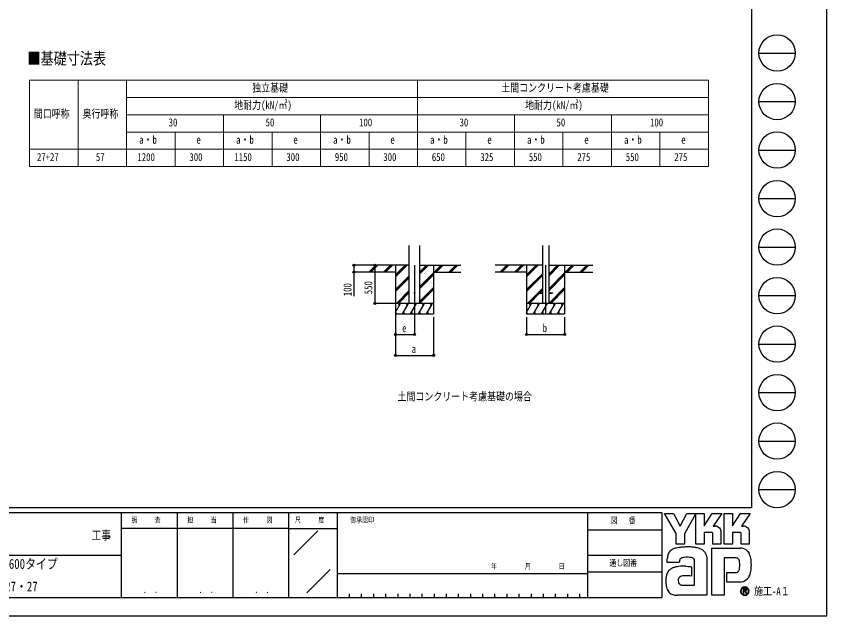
# Model space of a CAD drawing. Units: millimetres, scale not verified. Extents: x -14718 to 14718, y -10395 to 10395.
# Drawn here: x 3015 to 14718, y -10395 to -1743 of the extents above; entities that cross this region are included whole.
import ezdxf
from ezdxf.enums import TextEntityAlignment as Align

# ---------------------------------------------------------------- set-up
doc = ezdxf.new("R2010")
doc.units = ezdxf.units.MM
doc.header["$LTSCALE"] = 50
doc.layers.add('0-1_TABLE1', color=7, linetype='Continuous', lineweight=18)
for name, color, linetype in [('0-2_USER1', 3, 'Continuous'), ('0-3_YKK_12', 2, 'Continuous'), ('0-4_YKK_13', 4, 'Continuous'), ('0-5_YKK_A1', 4, 'Continuous'), ('0-6_YKK_D', 6, 'Continuous'), ('0-7_YKK_ZWAK', 7, 'Continuous')]:
    doc.layers.add(name, color=color, linetype=linetype)
doc.styles.add('ＭＳ ゴシック', font='')
doc.styles.get('ＭＳ ゴシック').set_extended_font_data('MS Gothic')

msp = doc.modelspace()

# ---------------------------------------------------------------- linework, layer by layer
at = {"layer": '0-1_TABLE1'}
for p, q in [((3208.57, -2664.22), (13008.57, -2664.22)), ((3208.57, -2664.22), (3208.57, -3914.22)), ((3908.57, -2664.22), (3908.57, -3914.22)), ((4608.57, -2664.22), (4608.57, -3914.22)), ((8808.57, -2664.22), (8808.57, -3914.22)), ((4608.57, -2914.22), (13008.57, -2914.22)), ((4608.57, -3164.22), (13008.57, -3164.22)), ((6008.57, -3164.22), (6008.57, -3914.22)), ((7408.57, -3164.22), (7408.57, -3914.22)), ((10208.57, -3164.22), (10208.57, -3914.22)), ((11608.57, -3164.22), (11608.57, -3914.22)), ((4608.57, -3414.22), (13008.57, -3414.22)), ((9508.57, -3414.22), (9508.57, -3914.22)), ((10908.57, -3414.22), (10908.57, -3914.22)), ((12308.57, -3414.22), (12308.57, -3914.22)), ((3208.57, -3664.22), (13008.57, -3664.22)), ((3208.57, -3914.22), (13008.57, -3914.22))]:
    msp.add_line(p, q, dxfattribs=at)
for points in [[(13008.57, -2664.22), (13008.57, -3414.22), (13008.57, -3914.22)], [(5308.57, -3414.22), (5308.57, -3664.22), (5308.57, -3914.22)], [(6708.57, -3414.22), (6708.57, -3664.22), (6708.57, -3914.22)], [(8108.57, -3414.22), (8108.57, -3664.22), (8108.57, -3914.22)]]:
    msp.add_lwpolyline(points, dxfattribs=at)
at = {"layer": '0-3_YKK_12'}
for p, q in [((8766.57, -5335), (8766.57, -6040)), ((10657.57, -5335), (10657.57, -6040))]:
    msp.add_line(p, q, dxfattribs=at)
at = {"layer": '0-4_YKK_13'}
for p, q in [((10557.57, -5733), (10557.57, -5742)), ((10557.57, -5733), (10612.37, -5733)), ((10702.77, -5733), (10757.57, -5733)), ((10757.57, -5733), (10757.57, -5742)), ((10557.57, -5742), (10612.37, -5742)), ((10702.77, -5742), (10757.57, -5742))]:
    msp.add_line(p, q, dxfattribs=at)
msp.add_circle((8766.57, -5737.5), 5, dxfattribs=at)
at = {"layer": '0-5_YKK_A1'}
for p, q in [((8688.82, -5887.5), (8688.82, -5052.15)), ((8844.32, -5887.5), (8844.32, -5052.15)), ((10612.37, -5052.15), (10612.37, -5887.5)), ((10702.77, -5052.15), (10702.77, -5887.5)), ((8688.82, -5337.5), (8040.62, -5337.5)), ((8107.3, -5436.1), (8205.9, -5337.5)), ((8120.04, -5437.5), (8220.04, -5337.5)), ((8134.19, -5437.5), (8234.19, -5337.5)), ((8319.44, -5436.1), (8418.03, -5337.5)), ((8332.18, -5437.5), (8432.18, -5337.5)), ((8346.32, -5437.5), (8446.32, -5337.5)), ((8491.57, -5337.5), (8491.57, -6037.5)), ((8491.57, -5504.38), (8658.45, -5337.5)), ((8491.57, -5490.24), (8644.31, -5337.5)), ((8491.57, -5476.1), (8630.17, -5337.5)), ((8844.32, -5337.5), (9432.19, -5337.5)), ((8844.32, -5460), (8966.82, -5337.5)), ((8844.32, -5445.86), (8952.68, -5337.5)), ((8844.32, -5431.71), (8938.53, -5337.5)), ((9041.57, -5337.5), (9041.57, -6037.5)), ((9050.67, -5437.5), (9150.67, -5337.5)), ((9064.81, -5437.5), (9164.81, -5337.5)), ((9078.95, -5437.5), (9178.95, -5337.5)), ((9262.8, -5437.5), (9362.8, -5337.5)), ((9276.94, -5437.5), (9376.94, -5337.5)), ((9291.08, -5437.5), (9391.08, -5337.5)), ((10612.37, -5337.5), (9931.62, -5337.5)), ((9998.3, -5436.1), (10096.9, -5337.5)), ((10011.04, -5437.5), (10111.04, -5337.5)), ((10025.19, -5437.5), (10125.19, -5337.5)), ((10210.44, -5436.1), (10309.03, -5337.5)), ((10223.18, -5437.5), (10323.18, -5337.5)), ((10237.32, -5437.5), (10337.32, -5337.5)), ((10382.57, -5337.5), (10382.57, -6037.5)), ((10382.57, -5504.38), (10549.45, -5337.5)), ((10382.57, -5490.24), (10535.31, -5337.5)), ((10382.57, -5476.1), (10521.17, -5337.5)), ((10702.77, -5492.55), (10857.82, -5337.5)), ((10702.77, -5478.41), (10843.68, -5337.5)), ((10702.77, -5464.26), (10829.53, -5337.5)), ((10702.77, -5337.5), (11340.78, -5337.5)), ((10932.57, -5337.5), (10932.57, -6037.5)), ((10941.67, -5437.5), (11041.67, -5337.5)), ((10955.81, -5437.5), (11055.81, -5337.5)), ((10969.95, -5437.5), (11069.95, -5337.5)), ((11153.8, -5437.5), (11253.8, -5337.5)), ((11167.94, -5437.5), (11267.94, -5337.5)), ((11182.08, -5437.5), (11282.08, -5337.5)), ((8491.57, -5437.5), (8040.62, -5437.5)), ((8491.57, -5688.23), (8688.82, -5490.98)), ((8844.32, -5643.84), (9041.57, -5446.6)), ((8844.32, -5657.99), (9041.57, -5460.74)), ((8844.32, -5672.13), (9041.57, -5474.88)), ((9041.57, -5437.5), (9432.19, -5437.5)), ((10382.57, -5437.5), (9931.62, -5437.5)), ((10382.57, -5688.23), (10612.37, -5458.43)), ((10382.57, -5702.37), (10612.37, -5472.57)), ((10382.57, -5716.51), (10612.37, -5486.71)), ((10702.77, -5676.39), (10932.57, -5446.6)), ((10702.77, -5690.54), (10932.57, -5460.74)), ((10702.77, -5704.68), (10932.57, -5474.88)), ((10932.57, -5437.5), (11340.78, -5437.5)), ((8491.57, -5702.37), (8688.82, -5505.12)), ((8491.57, -5716.51), (8688.82, -5519.26)), ((8504.43, -5887.5), (8688.82, -5703.11)), ((8518.57, -5887.5), (8688.82, -5717.25)), ((8532.71, -5887.5), (8688.82, -5731.39)), ((8844.32, -5855.97), (9041.57, -5658.73)), ((8844.32, -5870.12), (9041.57, -5672.87)), ((8844.32, -5884.26), (9041.57, -5687.01)), ((10395.43, -5887.5), (10612.37, -5670.56)), ((10564.07, -5733), (10612.37, -5684.7)), ((10578.21, -5733), (10612.37, -5698.84)), ((10703.79, -5887.5), (10932.57, -5658.73)), ((10717.94, -5887.5), (10932.57, -5672.87)), ((10732.08, -5887.5), (10932.57, -5687.01)), ((10409.57, -5887.5), (10557.57, -5739.5)), ((10423.71, -5887.5), (10569.21, -5742)), ((9041.57, -5887.5), (8491.57, -5887.5)), ((8491.57, -6012.95), (8564, -5887.5)), ((8549, -5913.48), (8534, -5887.5)), ((8592.87, -6037.5), (8679.47, -5887.5)), ((8664.47, -5913.48), (8649.47, -5887.5)), ((8708.34, -6037.5), (8794.94, -5887.5)), ((8779.94, -5913.48), (8764.94, -5887.5)), ((8823.81, -6037.5), (8910.41, -5887.5)), ((8895.41, -5913.48), (8880.41, -5887.5)), ((8939.28, -6037.5), (9025.88, -5887.5)), ((9010.88, -5913.48), (8995.88, -5887.5)), ((10932.57, -5887.5), (10382.57, -5887.5)), ((10382.57, -6012.95), (10455, -5887.5)), ((10440, -5913.48), (10425, -5887.5)), ((10483.87, -6037.5), (10570.47, -5887.5)), ((10555.47, -5913.48), (10540.47, -5887.5)), ((10599.34, -6037.5), (10685.94, -5887.5)), ((10670.94, -5913.48), (10655.94, -5887.5)), ((10714.81, -6037.5), (10801.41, -5887.5)), ((10786.41, -5913.48), (10771.41, -5887.5)), ((10830.28, -6037.5), (10916.88, -5887.5)), ((10901.88, -5913.48), (10886.88, -5887.5)), ((8491.57, -6037.5), (9041.57, -6037.5)), ((8492.39, -6011.52), (8507.39, -6037.5)), ((8607.86, -6011.52), (8622.86, -6037.5)), ((8723.33, -6011.52), (8738.33, -6037.5)), ((8838.81, -6011.52), (8853.81, -6037.5)), ((8954.27, -6011.52), (8969.27, -6037.5)), ((10382.57, -6037.5), (10932.57, -6037.5)), ((10383.39, -6011.52), (10398.39, -6037.5)), ((10498.86, -6011.52), (10513.86, -6037.5)), ((10614.33, -6011.52), (10629.33, -6037.5)), ((10729.81, -6011.52), (10744.81, -6037.5)), ((10845.27, -6011.52), (10860.27, -6037.5))]:
    msp.add_line(p, q, dxfattribs=at)
at = {"layer": '0-6_YKK_D'}
for p, q in [((8039.62, -5337.5), (7890.57, -5337.5)), ((8191.57, -5337.5), (8191.57, -5887.5)), ((8039.62, -5437.5), (7890.57, -5437.5)), ((8490.57, -5887.5), (8190.57, -5887.5)), ((8491.57, -6038.5), (8491.57, -6338.5)), ((8766.57, -6041), (8766.57, -6338.5)), ((8491.57, -6087.5), (8491.57, -6638.5)), ((9041.57, -6087.5), (9041.57, -6638.5)), ((10382.57, -6087.5), (10382.57, -6338.5)), ((10932.57, -6087.5), (10932.57, -6338.5)), ((8491.57, -6337.5), (8766.57, -6337.5)), ((10382.57, -6337.5), (10932.57, -6337.5)), ((8491.57, -6637.5), (9041.57, -6637.5))]:
    msp.add_line(p, q, dxfattribs=at)
msp.add_lwpolyline([(7891.57, -5337.5), (7891.57, -5437.5), (7891.57, -5784.6)], dxfattribs=at)
for centre in [(7891.57, -5337.5), (8191.57, -5337.5), (7891.57, -5437.5), (8191.57, -5887.5), (8491.57, -6337.5), (8766.57, -6337.5), (10382.57, -6337.5), (10932.57, -6337.5), (8491.57, -6637.5), (9041.57, -6637.5)]:
    msp.add_circle(centre, 14.88, dxfattribs=at)
at = {"layer": '0-7_YKK_ZWAK'}
for p, q in [((13632.57, 9712.5), (13632.57, -8837.5)), ((13737.57, -2275), (14262.57, -2275)), ((13737.57, -2975), (14262.57, -2975)), ((13737.57, -3675), (14262.57, -3675)), ((13737.57, -4375), (14262.57, -4375)), ((13737.57, -5075), (14262.57, -5075)), ((13737.57, -5775), (14262.57, -5775)), ((13737.57, -6475), (14262.57, -6475)), ((13737.57, -7175), (14262.57, -7175)), ((13737.57, -7875), (14262.57, -7875)), ((13737.57, -8575), (14262.57, -8575)), ((13632.57, -8837.5), (-13667.43, -8837.5)), ((4532.57, -8907.5), (-17.43, -8907.5)), ((5337.57, -8907.5), (5337.57, -10132.5)), ((6142.57, -8907.5), (6142.57, -10132.5)), ((6947.57, -8907.5), (6947.57, -10132.5)), ((7647.57, -8907.5), (6947.57, -8907.5)), ((11261.32, -8907.5), (7647.57, -8907.5)), ((7647.57, -8907.5), (7647.57, -10132.5)), ((11261.32, -8907.5), (11261.32, -10132.5)), ((12337.57, -8907.5), (11261.32, -8907.5)), ((12337.57, -8907.5), (12337.57, -10132.5)), ((6947.57, -9135), (4532.57, -9135)), ((6947.57, -9135), (7647.57, -9135)), ((7024.87, -9514.02), (7367.63, -9171.25)), ((11261.32, -9152.5), (12337.57, -9152.5)), ((-17.43, -9520), (4532.57, -9520)), ((11261.32, -9520), (12337.57, -9520)), ((7212.35, -10065.96), (7549.12, -9729.19)), ((7647.57, -9782.5), (11261.32, -9782.5)), ((12337.57, -9765), (11261.32, -9765)), ((-17.43, -10132.5), (4532.57, -10132.5)), ((4532.57, -10132.5), (6947.57, -10132.5)), ((6947.57, -10132.5), (7647.57, -10132.5)), ((7647.57, -10132.5), (11261.32, -10132.5)), ((7822.57, -10080), (7822.57, -10132.5)), ((7997.57, -10080), (7997.57, -10132.5)), ((8172.57, -10080), (8172.57, -10132.5)), ((8347.57, -10080), (8347.57, -10132.5)), ((8522.57, -10080), (8522.57, -10132.5)), ((8697.57, -10080), (8697.57, -10132.5)), ((8872.57, -10080), (8872.57, -10132.5)), ((9047.57, -10080), (9047.57, -10132.5)), ((9222.57, -10080), (9222.57, -10132.5)), ((9397.57, -10080), (9397.57, -10132.5)), ((9572.57, -10080), (9572.57, -10132.5)), ((9747.57, -10080), (9747.57, -10132.5)), ((9922.57, -10080), (9922.57, -10132.5)), ((10097.57, -10080), (10097.57, -10132.5)), ((10272.57, -10080), (10272.57, -10132.5)), ((10447.57, -10080), (10447.57, -10132.5)), ((10622.57, -10080), (10622.57, -10132.5)), ((10797.57, -10080), (10797.57, -10132.5)), ((10972.57, -10080), (10972.57, -10132.5)), ((11147.57, -10080), (11147.57, -10132.5)), ((11261.32, -10132.5), (12337.57, -10132.5)), ((13533.36, -10093.93), (13533.36, -10093.93))]:
    msp.add_line(p, q, dxfattribs=at)
for points in [[(-14717.5, -10395), (14717.5, -10395), (14717.5, 10395), (-14717.5, 10395)], [(12376.07, -8918), (12504.91, -8918), (12601.65, -9100.35), (12698.14, -8918), (12827.07, -8918), (12661.85, -9211.97), (12661.85, -9359.47), (12544.34, -9359.47), (12544.34, -9208)]]:
    msp.add_lwpolyline(points, close=True, dxfattribs=at)
for points in [[(6947.57, -8907.5), (4532.57, -8907.5), (4532.57, -10132.5)], [(13056.91, -9193.13), (12945.69, -9193.13), (12945.69, -9359.34), (12827.2, -9359.34), (12827.2, -8918), (12945.69, -8918), (12945.69, -9098.55), (13062.24, -8918), (13201.44, -8918), (13076.56, -9100.74), (13080.98, -9100.74), (13085.87, -9100.74), (13090.88, -9100.74), (13095.71, -9100.74), (13100.03, -9100.74), (13103.51, -9100.74), (13105.84, -9100.74), (13106.68, -9100.74)], [(13466.29, -9193.13), (13355.19, -9193.13), (13355.19, -9359.47), (13236.64, -9359.47), (13236.64, -8918), (13355.19, -8918), (13355.19, -9098.55), (13471.61, -8918), (13610.81, -8918), (13485.93, -9100.74), (13490.4, -9100.74), (13495.31, -9100.74), (13500.33, -9100.74), (13505.15, -9100.74), (13509.45, -9100.74), (13512.91, -9100.74), (13515.22, -9100.74), (13516.06, -9100.74)], [(13140.77, -9107.75), (13154.92, -9115.83), (13166.9, -9126.37), (13176.54, -9138.92), (13183.64, -9153.02), (13188.04, -9168.24), (13189.54, -9184.12), (13189.54, -9359.76), (13073.94, -9359.76), (13073.94, -9209.93)], [(13550.19, -9107.75), (13564.38, -9115.83), (13576.41, -9126.37), (13586.09, -9138.92), (13593.24, -9153.02), (13597.66, -9168.24), (13599.18, -9184.12), (13599.18, -9359.47), (13483.31, -9359.47), (13483.31, -9209.93)], [(13401.04, -9560.27), (13234.18, -9560.27), (13234.18, -10097.5), (13059.31, -10097.5), (13059.31, -9417.77), (13465.73, -9417.77)], [(13575.5, -9465.79), (13586.9, -9480.19), (13595.45, -9494.13), (13601.41, -9506.75)], [(12616.79, -9563.09), (12608.65, -9567.67), (12602.31, -9573.26), (12597.51, -9579.79), (12594.02, -9587.18), (12591.62, -9595.36), (12590.06, -9604.24), (12589.12, -9613.76), (12588.55, -9623.84), (12413.61, -9624.26), (12414.12, -9600.33), (12415.09, -9573.45)], [(12976.98, -9517.08), (12981.95, -9537.16), (12984.76, -9558.65), (12985.65, -9581.55), (12985.65, -10097.5), (12563.43, -10097.5)], [(12683.81, -9679.35), (12716.93, -9681.53), (12742.96, -9684.45), (12759.99, -9687.18), (12766.09, -9688.81), (12766.09, -9822.65), (12746.73, -9820.61), (12725.5, -9819.46), (12703.76, -9819.02), (12682.9, -9819.08), (12664.29, -9819.47), (12649.29, -9819.98), (12639.29, -9820.43), (12635.65, -9820.62), (12620.52, -9823.39), (12607.47, -9827.72), (12596.51, -9833.64), (12587.63, -9841.19), (12580.84, -9850.39), (12576.14, -9861.27), (12573.53, -9873.85), (12573, -9888.17), (12574.67, -9903.91), (12578.01, -9916.93), (12582.82, -9927.46), (12588.89, -9935.76), (12596.01, -9942.08), (12603.97, -9946.67), (12612.56, -9949.77), (12621.56, -9951.63), (12807.42, -9951.63), (12807.42, -9607.76), (12807.47, -9600.94), (12807.12, -9594.28), (12806.24, -9587.85), (12804.75, -9581.76), (12802.52, -9576.09), (12799.45, -9570.92), (12795.43, -9566.34), (12790.36, -9562.44)], [(12790.36, -9562.44), (12779.46, -9558.16), (12762.03, -9554.53), (12739.79, -9551.86), (12714.48, -9550.43), (12687.79, -9550.54), (12661.47, -9552.49)], [(13460.39, -9663.49), (13460.17, -9641.21), (13459.11, -9621.14), (13456.6, -9603.52), (13452.03, -9588.57)], [(13560.97, -9873.4), (13544.82, -9885.95), (13528.01, -9895.82), (13510.64, -9903.18), (13492.85, -9908.22), (13474.77, -9911.11), (13456.52, -9912.03), (13276.76, -9912.03), (13276.76, -9770.82), (13378.13, -9770.82), (13396.82, -9770.56), (13413.25, -9768.97), (13427.35, -9764.83)], [(13561.12, -10019.09), (13561.04, -10017.04), (13560.78, -10015.06), (13560.36, -10013.17), (13559.77, -10011.36), (13559.01, -10009.64), (13558.09, -10008.03), (13557.02, -10006.53), (13555.78, -10005.14), (13554.16, -10003.71), (13552.36, -10002.46), (13550.39, -10001.4), (13548.26, -10000.52), (13545.97, -9999.84), (13543.54, -9999.35), (13540.97, -9999.05), (13538.27, -9998.95), (13511.74, -9998.95), (13511.74, -10076.99), (13519.76, -10076.99), (13519.76, -10006.91), (13538.27, -10006.91), (13540.18, -10006.97), (13541.98, -10007.16), (13543.66, -10007.47), (13545.22, -10007.9), (13546.65, -10008.45), (13547.95, -10009.11), (13549.11, -10009.89), (13550.13, -10010.78)], [(13553.26, -10019.09), (13552.77, -10022.84), (13551.43, -10025.8), (13549.41, -10028.05), (13546.91, -10029.69), (13544.1, -10030.8), (13541.17, -10031.49), (13538.29, -10031.84), (13535.65, -10031.93), (13528.71, -10031.93), (13532.21, -10037.89), (13555.13, -10077.25), (13564.3, -10077.25), (13542.2, -10039.37), (13544.27, -10038.96), (13546.24, -10038.43), (13548.12, -10037.8), (13549.88, -10037.06), (13551.54, -10036.21), (13553.08, -10035.25), (13554.49, -10034.19), (13555.78, -10033.01)]]:
    msp.add_lwpolyline(points, dxfattribs=at)
for centre in [(14000.07, -2275), (14000.07, -2975), (14000.07, -3675), (14000.07, -4375), (14000.07, -5075), (14000.07, -5775), (14000.07, -6475), (14000.07, -7175), (14000.07, -7875), (14000.07, -8575)]:
    msp.add_circle(centre, 262.5, dxfattribs=at)
for centre, radius, start, end in [((13106.86, -9188.16), 87.42, 78.26798, 90.11215), ((13108.11, -9181.8), 80.94, 66.19963, 78.22058), ((13516.23, -9188.32), 87.58, 78.27851, 90.10826), ((13517.43, -9182.18), 81.32, 66.2483, 78.23226), ((13057.53, -9209.53), 16.41, 358.57817, 92.1683), ((13466.98, -9209.45), 16.33, 358.29941, 92.43455), ((12547.28, -9547.44), 126.25, 138.03852, 152.12015), ((12547.26, -9548.03), 126.64, 122.60463, 137.83438), ((12564, -9575.11), 158.47, 108.37421, 122.42809), ((12590.52, -9669.42), 256.38, 100.93159, 107.35499), ((12677.19, -10089.86), 685.64, 97.86054, 101.37938), ((12717.87, -10372.53), 971.23, 94.90201, 97.9576), ((12720.64, -10395.16), 994, 91.6169, 94.94971), ((12716.79, -10234.21), 833.01, 87.51794, 91.66439), ((12727.61, -10002.22), 600.77, 81.92631, 87.59083), ((12759.56, -9783.31), 379.54, 73.67137, 82.05943), ((12806.94, -9624.71), 214.03, 60.60528, 73.9085), ((12826.34, -9586.03), 170.81, 52.17347, 59.90542), ((12843.69, -9563.57), 142.43, 43.55042, 52.14561), ((12853.25, -9554.33), 129.14, 34.48659, 43.50182), ((13459.09, -9604.75), 187.09, 78.73198, 87.96551), ((13464.58, -9576.69), 158.51, 69.03034, 78.69541), ((13469.69, -9563.05), 143.94, 59.39484, 68.9885), ((13472.06, -9558.9), 139.16, 50.3012, 59.3616), ((13471.19, -9559.88), 140.47, 42.05209, 50.28551), ((12732.32, -9591.6), 317.75, 171.55622, 176.72493), ((12624.64, -9575.53), 208.88, 163.48385, 171.57982), ((12570.62, -9559.51), 152.53, 152.2125, 163.4865), ((12662.97, -9672.7), 118.94, 102.4979, 112.84632), ((12685.98, -9771.98), 220.85, 96.37207, 102.75341), ((12853.31, -9554.13), 128.97, 25.58915, 34.43128), ((12841.84, -9559.51), 141.65, 17.43089, 25.54591), ((13402, -9646.04), 85.77, 77.94572, 90.63794), ((13409.45, -9611.06), 50.01, 60.20991, 77.92418), ((13414.28, -9601.97), 39.72, 39.8078, 59.75378), ((13407.49, -9607.16), 48.26, 22.65544, 39.38165), ((13401.82, -9599.84), 220.22, 14.76267, 25.00486), ((13266.76, -9636.65), 360.21, 7.9139, 14.95041), ((13131.85, -9656.27), 496.54, 2.54376, 8.01251), ((12567.15, -9879.01), 188.53, 112.58838, 120.58162), ((12589.48, -9932.65), 246.63, 106.61303, 112.59024), ((12624.58, -10050.65), 369.75, 99.87193, 106.59825), ((12644.25, -10161.45), 482.28, 94.78469, 99.91711), ((12653.83, -10271.7), 592.94, 90.80099, 94.81812), ((12655.28, -10353.79), 675.05, 87.57779, 90.82714), ((13273.74, -9683.65), 185.88, 347.14308, 355.40008), ((13062.71, -9665.52), 397.69, 355.2339, 0.29193), ((13076.59, -9661.76), 551.86, 352.8937, 357.82206), ((13054.52, -9660.34), 573.97, 357.76419, 2.60674), ((12631.44, -9872.43), 238.02, 164.97537, 174.56739), ((12573.6, -9857.01), 178.16, 153.89178, 164.94341), ((12547.25, -9844.34), 148.92, 142.04688, 153.80771), ((12542.16, -9840.7), 142.67, 130.60221, 141.94427), ((12550.56, -9850.8), 155.81, 120.60724, 130.53081), ((13411.02, -9728), 40.29, 293.91672, 314.09376), ((13405.52, -9723.15), 47.6, 314.78099, 333.92928), ((13370.17, -9705.98), 86.9, 334.00676, 347.34989), ((13476.26, -9762.99), 137.72, 326.23251, 339.61931), ((13346.92, -9712.91), 276.41, 339.22498, 347.31457), ((13192.02, -9676.77), 435.46, 347.15166, 352.97565), ((12733.47, -9882.2), 340.51, 174.55588, 182.47272), ((12923.74, -9879.21), 530.77, 181.90948, 187.89042), ((13444.3, -9741.85), 175.83, 311.57033, 318.66243), ((13423.95, -9724), 202.9, 318.67367, 325.29112), ((12700.42, -9910.62), 305.25, 187.80471, 196.36971), ((12582.52, -9945.45), 182.31, 196.3102, 208.20993), ((12531.17, -9972.78), 124.15, 208.29777, 223.35561), ((12519.59, -9982.97), 108.73, 223.64205, 239.63663), ((13533.08, -10038.73), 61.37, 179.86065, 225.14399), ((13533.46, -10038.66), 61.74, 90.09157, 179.92363), ((13533.07, -10038.46), 54.9, 134.8007, 180.12175), ((13532.85, -10038.82), 54.68, 179.75513, 225.29722), ((13533.23, -10038.15), 54.8, 89.86602, 135.149), ((13533.45, -10038.55), 61.63, 44.93442, 90.08536), ((13533.47, -10038.57), 55.21, 45.03108, 90.11509), ((13533.27, -10038.49), 55.44, 270.09072, 359.90926), ((13541.53, -10018.76), 11.73, 358.3894, 42.86139), ((13541.76, -10019.65), 19.37, 316.37674, 1.6565), ((13533.51, -10038.59), 55.2, 0.00643, 45.07115), ((13533.94, -10038.36), 61.15, 359.78949, 45.13288), ((13533.79, -10038.83), 61.3, 314.92572, 0.23508), ((12529.2, -9965.48), 128.68, 239.8785, 253.65355), ((12546.8, -9905.03), 191.64, 253.69102, 263.74909), ((12561.7, -9772.34), 325.16, 263.68487, 270.30455), ((13533.37, -10038.74), 61.57, 224.94536, 269.98445), ((13533.25, -10039.31), 54.62, 224.62822, 270.10973), ((13533.37, -10038.43), 61.88, 269.98802, 314.93777)]:
    msp.add_arc(centre, radius, start, end, dxfattribs=at)

# ---------------------------------------------------------------- texts
at = {"layer": '0-1_TABLE1', "style": 'ＭＳ ゴシック', "width": 0.8}
for s, p in [('独立基礎', (6422.97, -2867.97)), ('土間コンクリート考慮基礎', (10018.17, -2867.97)), ('地耐力(kN/㎡)', (6162.57, -3117.97)), ('地耐力(kN/㎡)', (10362.57, -3117.97)), ('間口呼称', (3268.77, -3242.97)), ('奥行呼称', (3972.97, -3242.97)), ('30', (5216.17, -3367.97)), ('50', (6616.17, -3367.97)), ('100', (7965.77, -3367.97)), ('30', (9416.17, -3367.97)), ('50', (10816.17, -3367.97)), ('100', (12165.77, -3367.97)), ('a・b', (4790.57, -3617.97)), ('e', (5616.57, -3617.97)), ('a・b', (6190.57, -3617.97)), ('e', (7016.57, -3617.97)), ('a・b', (7590.57, -3617.97)), ('e', (8416.57, -3617.97)), ('a・b', (8990.57, -3617.97)), ('e', (9816.57, -3617.97)), ('a・b', (10390.57, -3617.97)), ('e', (11216.57, -3617.97)), ('a・b', (11790.57, -3617.97)), ('e', (12616.57, -3617.97)), ('27+27', (3314.97, -3867.97)), ('57', (4166.17, -3867.97)), ('1200', (4765.37, -3867.97)), ('300', (5515.77, -3867.97)), ('1150', (6165.37, -3867.97)), ('300', (6915.77, -3867.97)), ('950', (7615.77, -3867.97)), ('300', (8315.77, -3867.97)), ('650', (9015.77, -3867.97)), ('325', (9715.77, -3867.97)), ('550', (10415.77, -3867.97)), ('275', (11115.77, -3867.97)), ('550', (11815.77, -3867.97)), ('275', (12515.77, -3867.97))]:
    msp.add_text(s, height=115.5, dxfattribs=at).set_placement(p, align=Align.BOTTOM_LEFT)
at = {"layer": '0-2_USER1', "style": 'ＭＳ ゴシック', "width": 0.8}
for s, height, p in [('■基礎寸法表', 173.2, (3178.29, -2491.3)), ('土間コンクリート考慮基礎の場合', 115.5, (8519.5, -7322.5)), ('カーポート エフルージュ FIRST 600タイプ', 143.7, (558.38, -9760.92)), ('1台用 M合掌セット 姿図 57-27・27', 143.7, (819.19, -10087.58))]:
    msp.add_text(s, height=height, dxfattribs=at).set_placement(p, align=Align.BOTTOM_LEFT)
at = {"layer": '0-6_YKK_D', "style": 'ＭＳ ゴシック', "width": 0.8}
for s, p in [('100', (7890.57, -5783.6)), ('550', (8190.57, -5755.3))]:
    msp.add_text(s, height=115.5, rotation=90, dxfattribs=at).set_placement(p, align=Align.BOTTOM_LEFT)
for s, p in [('b', (10615.57, -6336.5)), ('e', (8587.07, -6336.5)), ('a', (8724.57, -6636.5))]:
    msp.add_text(s, height=115.5, dxfattribs=at).set_placement(p, align=Align.BOTTOM_LEFT)
at = {"layer": '0-7_YKK_ZWAK', "style": 'ＭＳ ゴシック', "width": 0.8}
for s, height, p in [('照     査', 76.98, (4677.47, -9073.75)), ('担     当', 76.98, (5485.27, -9073.75)), ('作     図', 76.98, (6290.27, -9073.75)), ('尺     度', 76.98, (7039.97, -9073.75)), ('御承認印', 76.98, (7836.98, -9073.75)), ('図\u3000 番', 89.81, (11596.91, -9091.25)), ('工事', 128.3, (4103.17, -9336.13)), ('通し図番', 89.81, (11577.31, -9703.75)), ('年        月        日', 76.98, (9869.67, -9741.25)), ('． ．', 90.71, (4847.5, -10095.23)), ('． ．', 90.71, (5652.5, -10095.23)), ('． ．', 90.71, (6457.5, -10095.23)), ('施工-A１', 115.5, (13667.57, -10132.5))]:
    msp.add_text(s, height=height, dxfattribs=at).set_placement(p, align=Align.BOTTOM_LEFT)

doc.saveas('drawing.dxf')
